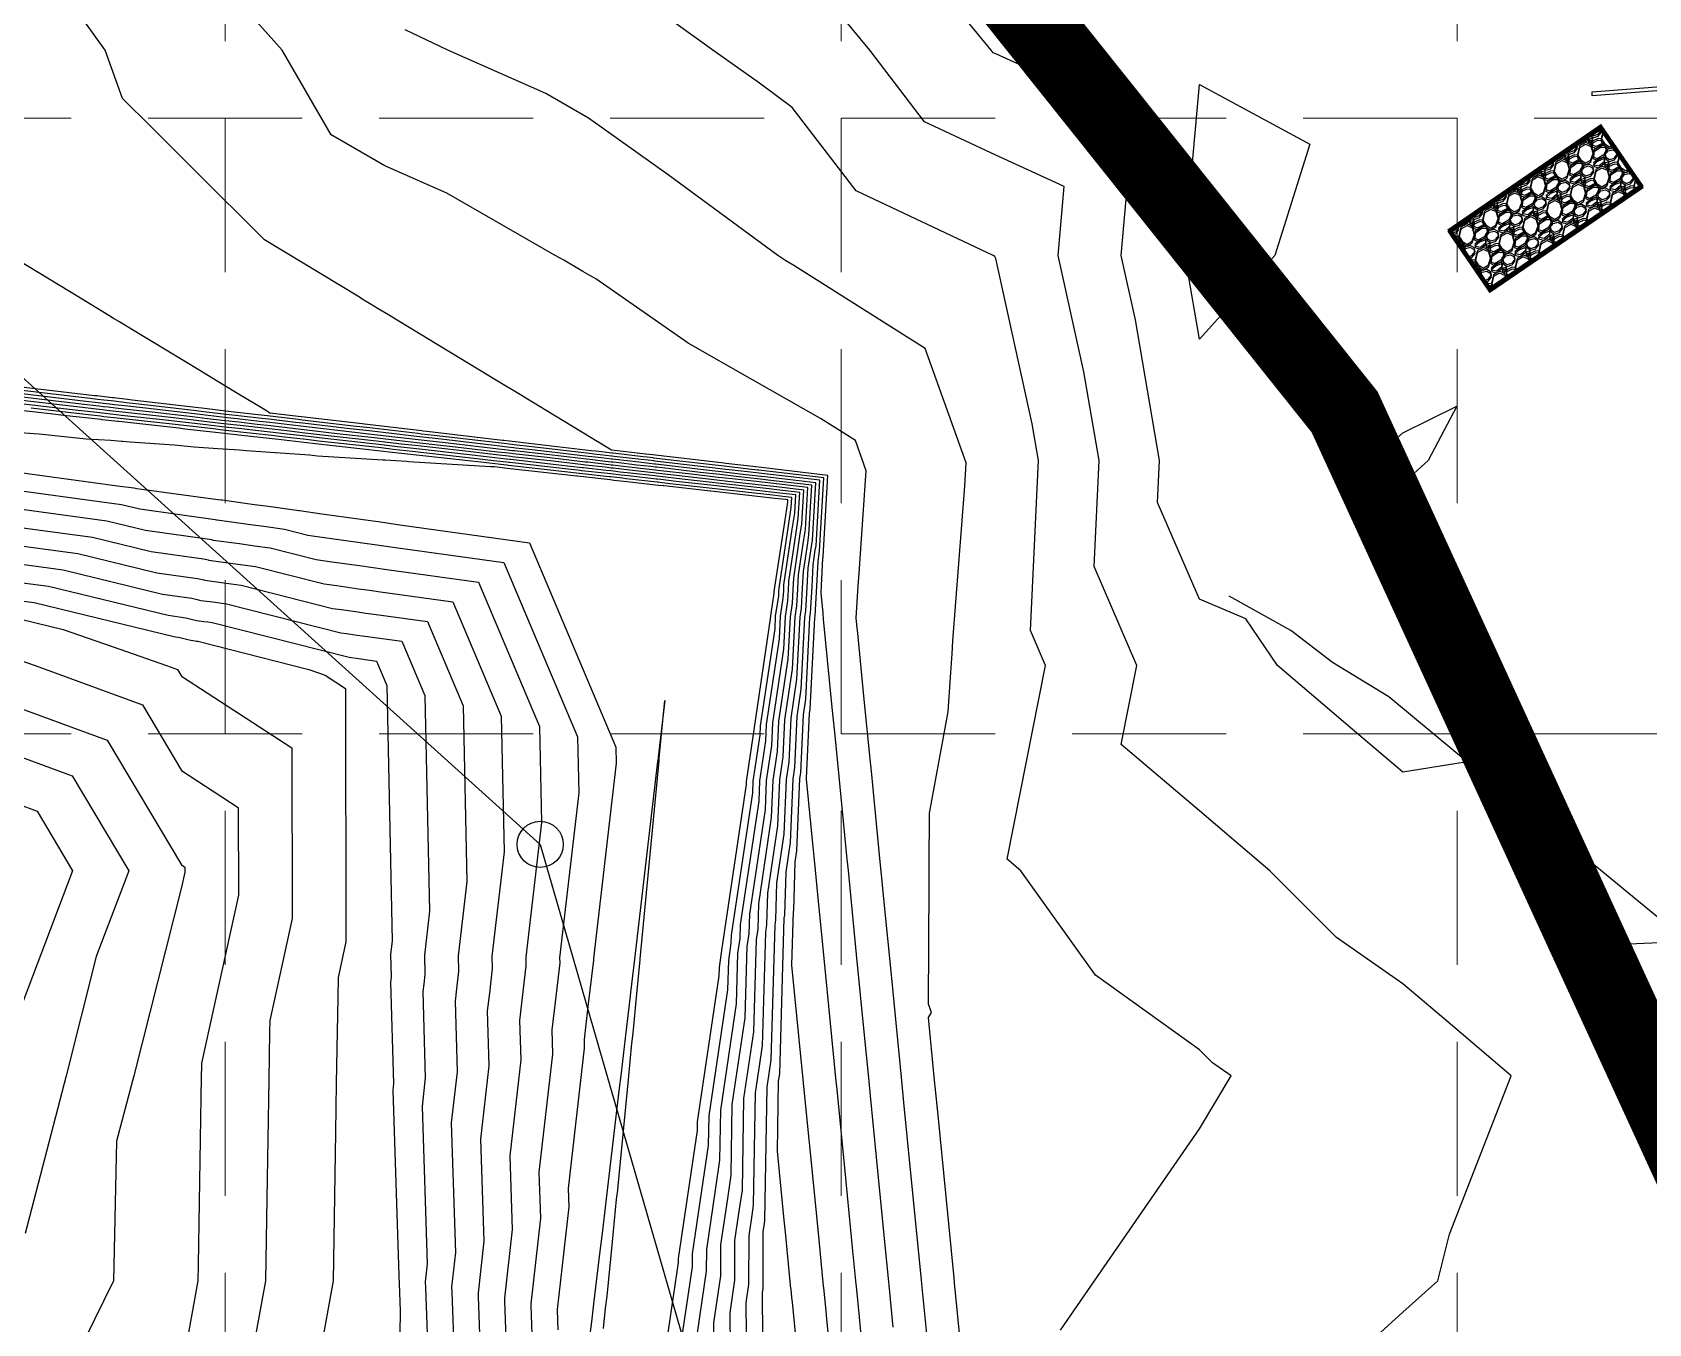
# Model space of a CAD drawing. Header units: feet. Extents: x 715 to 5843, y 11803 to 15011.
# Drawn here: x 2134.4 to 2344.3, y 13330.4 to 13498.2 of the extents above; entities that cross this region are included whole.
import ezdxf

# ---------------------------------------------------------------- set-up
doc = ezdxf.new("R2010")
doc.units = ezdxf.units.FT
doc.header["$LTSCALE"] = 20
doc.header["$MEASUREMENT"] = 0
for name, pattern in [('ACAD_ISO02W100', [15, 12, -3]), ('DASHED', [1.1, 0.85, -0.25]), ('HIDDEN', [0.375, 0.25, -0.125]), ('PHANTOM', [2.5, 1.25, -0.25, 0.25, -0.25, 0.25, -0.25])]:
    doc.linetypes.add(name, pattern=pattern)
for name, color, linetype in [('BOUNDARY', 6, 'PHANTOM'), ('CONTOURS', 1, 'CONTINUOUS'), ('CONTOURS-MIN', 1, 'CONTINUOUS'), ('GRID', 254, 'HIDDEN'), ('LEGEND', 7, 'CONTINUOUS'), ('LIMITS OF DISTURBANCE', 1, 'DASHED'), ('PC', 7, 'CONTINUOUS'), ('SCONTOUR', 3, 'CONTINUOUS'), ('SODDED LOT', 2, 'CONTINUOUS'), ('STORM', 5, 'CONTINUOUS')]:
    doc.layers.add(name, color=color, linetype=linetype)

msp = doc.modelspace()

# ---------------------------------------------------------------- hatches: boundary and pattern name
at = {"layer": 'LEGEND', "linetype": 'ACAD_ISO02W100'}
h = msp.add_hatch(dxfattribs=at)
h.set_pattern_fill('GRAVEL', color=240, scale=3.737175, angle=34.4255, style=0)
h.set_pattern_definition([(262.43825, (2211.09288, 13158.82515), (-5.64648226, -44.64589464), [0.502785, -49.775757]), (219.39515, (2211.02671, 13158.32674), (34.87913148, 28.4356295), [0.862794, -85.416582]), (166.93585, (2210.35996, 13157.77915), (54.06678871, -12.78175192), [0.608367, -60.228425]), (301.69915, (2209.6859, 13156.18452), (-39.1723564, 63.765842084), [0.785696, -77.7839]), (327.25915, (2210.09876, 13155.51603), (-40.76629696, 26.42807819), [0.770437, -76.27339]), (31.69915, (2210.7468, 13155.09935), (-63.765842084, -39.1723564), [0.785696, -77.7839]), (72.11965, (2211.41528, 13155.5122), (-18.947058455, -58.29228479), [1.039043, -102.865167]), (106.68075, (2211.7343, 13156.50105), (-24.90187231, 82.60767022), [0.980963, -97.11542]), (155.85505, (2211.45272, 13157.44074), (-52.12700378, 23.17248269), [0.788357, -78.047427]), (209.66185, (2210.73333, 13157.7632), (36.02193977, 20.15762228), [0.90003, -44.10151]), (256.822852, (2209.95124, 13157.31781), (-13.75165002, -59.26219503), [1.163936, -115.229706]), (173.23955, (2212.75886, 13158.2453), (-34.25508784, 3.70666592), [0.397265, -39.329442]), (205.89465, (2212.36436, 13158.29208), (44.300026055, 21.30041104), [0.755795, -74.823882]), (259.42545, (2211.6844, 13157.962), (2.11275, -3.082656), [0.528515, -4.756646]), (237.62405, (2211.21513, 13158.18403), (11.18777144, 16.7290631), [0.284616, -28.176858]), (326.22685, (2211.0627, 13157.94366), (-9.420905, 7.135216), [0.402505, -19.722797]), (65.38925, (2211.3973, 13157.7199), (5.0224538, 12.5035632), [0.65374, -21.137545]), (195.99055, (2211.6696, 13158.3143), (8.278058, 1.1428507), [0.47272, -11.345266]), (50.81495, (2209.27479, 13156.71827), (24.48832224, 30.37544636), [0.662227, -65.560675]), (104.77165, (2209.6932, 13157.23157), (10.9096484, -42.36020105), [0.555572, -55.001523]), (327.62405, (2211.247, 13158.9308), (-16.7290631, 11.18777144), [0.569228, -27.892246]), (18.03595, (2211.72775, 13158.62598), (-37.16479098, -11.87956141), [0.662227, -65.560675]), (13.86945, (2210.5847, 13154.807), (-19.638772, -4.3984559), [0.63861, -31.291826]), (329.20055, (2211.20468, 13154.9601), (-38.65350723, 23.34548224), [0.53508, -52.973116]), (101.22685, (2213.3906, 13155.86926), (-4.398435, 19.63877673), [0.569228, -27.892246]), (51.77945, (2213.27976, 13156.4276), (-31.62353292, -39.79635627), [0.626466, -62.019997]), (103.86945, (2211.8801, 13154.834), (4.3984559, -19.638772), [0.319304, -31.61113]), (135.73535, (2213.2056, 13155.7425), (-11.533649, 10.2178773), [0.19056, -18.865366]), (200.38925, (2213.0692, 13155.8755), (11.3607125, 3.255602), [0.770437, -14.638326]), (220.43445, (2212.347, 13155.60708), (28.71380058, 24.2101516), [0.713987, -70.684633]), (338.11555, (2211.5875, 13157.4425), (-7.308158, 4.052556), [0.538983, -12.93559]), (27.58265, (2212.0876, 13157.24157), (56.630649505, 29.75141275), [0.940998, -93.158655]), (95.37085, (2212.92164, 13157.67728), (2.45863027, -30.02958582), [0.384765, -38.091802]), (124.4255, (2212.8856, 13158.0604), (-5.195405, 0.969905), [0.22423, -3.512944]), (154.68185, (2212.22196, 13155.6573), (27.11985883, -13.12760356), [0.519183, -51.399306]), (82.43825, (2211.75264, 13155.87933), (5.64648226, 44.64589464), [1.00557, -49.272973]), (34.4255, (2211.885, 13156.876), (0.969905, 5.195405), [0.971665, -2.76551]), (359.73025, (2212.68646, 13157.42548), (-45.6157998, 0.45112431), [0.5909, -58.499018]), (288.48005, (2213.27735, 13157.4227), (5.3683453, -14.44337), [0.54414, -26.662902]), (242.07145, (2213.44983, 13156.90661), (-37.44291622, -70.96881331), [0.885953, -87.709522]), (209.85155, (2213.03488, 13156.12384), (-42.187255443, -24.38311124), [0.93728, -92.790585])])
h.paths.add_polyline_path([(2323.73, 13464.84), (2343.38, 13478.25), (2338.09, 13485.95), (2318.5, 13472.48)])
h = msp.add_hatch(dxfattribs=at)
h.set_pattern_fill('GRAVEL', color=240, scale=3.737175, angle=34.4255, style=0)
h.set_pattern_definition([(262.43825, (2211.09288, 13158.57515), (-5.64648226, -44.64589464), [0.502785, -49.775757]), (219.39515, (2211.02671, 13158.07674), (34.87913148, 28.4356295), [0.862794, -85.416582]), (166.93585, (2210.35996, 13157.52915), (54.06678871, -12.78175192), [0.608367, -60.228425]), (301.69915, (2209.6859, 13155.93452), (-39.1723564, 63.765842084), [0.785696, -77.7839]), (327.25915, (2210.09876, 13155.26603), (-40.76629696, 26.42807819), [0.770437, -76.27339]), (31.69915, (2210.7468, 13154.84935), (-63.765842084, -39.1723564), [0.785696, -77.7839]), (72.11965, (2211.41528, 13155.2622), (-18.947058455, -58.29228479), [1.039043, -102.865167]), (106.68075, (2211.7343, 13156.25105), (-24.90187231, 82.60767022), [0.980963, -97.11542]), (155.85505, (2211.45272, 13157.19074), (-52.12700378, 23.17248269), [0.788357, -78.047427]), (209.66185, (2210.73333, 13157.5132), (36.02193977, 20.15762228), [0.90003, -44.10151]), (256.822852, (2209.95124, 13157.06781), (-13.75165002, -59.26219503), [1.163936, -115.229706]), (173.23955, (2212.75886, 13157.9953), (-34.25508784, 3.70666592), [0.397265, -39.329442]), (205.89465, (2212.36436, 13158.04208), (44.300026055, 21.30041104), [0.755795, -74.823882]), (259.42545, (2211.6844, 13157.712), (2.11275, -3.082656), [0.528515, -4.756646]), (237.62405, (2211.21513, 13157.93403), (11.18777144, 16.7290631), [0.284616, -28.176858]), (326.22685, (2211.0627, 13157.69366), (-9.420905, 7.135216), [0.402505, -19.722797]), (65.38925, (2211.3973, 13157.4699), (5.0224538, 12.5035632), [0.65374, -21.137545]), (195.99055, (2211.6696, 13158.0643), (8.278058, 1.1428507), [0.47272, -11.345266]), (50.81495, (2209.27479, 13156.46827), (24.48832224, 30.37544636), [0.662227, -65.560675]), (104.77165, (2209.6932, 13156.98157), (10.9096484, -42.36020105), [0.555572, -55.001523]), (327.62405, (2211.247, 13158.6808), (-16.7290631, 11.18777144), [0.569228, -27.892246]), (18.03595, (2211.72775, 13158.37598), (-37.16479098, -11.87956141), [0.662227, -65.560675]), (13.86945, (2210.5847, 13154.557), (-19.638772, -4.3984559), [0.63861, -31.291826]), (329.20055, (2211.20468, 13154.7101), (-38.65350723, 23.34548224), [0.53508, -52.973116]), (101.22685, (2213.3906, 13155.61926), (-4.398435, 19.63877673), [0.569228, -27.892246]), (51.77945, (2213.27976, 13156.1776), (-31.62353292, -39.79635627), [0.626466, -62.019997]), (103.86945, (2211.8801, 13154.584), (4.3984559, -19.638772), [0.319304, -31.61113]), (135.73535, (2213.2056, 13155.4925), (-11.533649, 10.2178773), [0.19056, -18.865366]), (200.38925, (2213.0692, 13155.6255), (11.3607125, 3.255602), [0.770437, -14.638326]), (220.43445, (2212.347, 13155.35708), (28.71380058, 24.2101516), [0.713987, -70.684633]), (338.11555, (2211.5875, 13157.1925), (-7.308158, 4.052556), [0.538983, -12.93559]), (27.58265, (2212.0876, 13156.99157), (56.630649505, 29.75141275), [0.940998, -93.158655]), (95.37085, (2212.92164, 13157.42728), (2.45863027, -30.02958582), [0.384765, -38.091802]), (124.4255, (2212.8856, 13157.8104), (-5.195405, 0.969905), [0.22423, -3.512944]), (154.68185, (2212.22196, 13155.4073), (27.11985883, -13.12760356), [0.519183, -51.399306]), (82.43825, (2211.75264, 13155.62933), (5.64648226, 44.64589464), [1.00557, -49.272973]), (34.4255, (2211.885, 13156.626), (0.969905, 5.195405), [0.971665, -2.76551]), (359.73025, (2212.68646, 13157.17548), (-45.6157998, 0.45112431), [0.5909, -58.499018]), (288.48005, (2213.27735, 13157.1727), (5.3683453, -14.44337), [0.54414, -26.662902]), (242.07145, (2213.44983, 13156.65661), (-37.44291622, -70.96881331), [0.885953, -87.709522]), (209.85155, (2213.03488, 13155.87384), (-42.187255443, -24.38311124), [0.93728, -92.790585])])
h.paths.add_polyline_path([(2323.73, 13464.59), (2343.38, 13478), (2338.09, 13485.7), (2318.5, 13472.23)])
at = {"layer": 'SODDED LOT'}
h = msp.add_hatch(dxfattribs=at)
h.set_pattern_fill('ANSI31', color=256, scale=60, style=0)
edge = h.paths.add_edge_path()
edge.add_line((2511.36, 13587.57), (2684.43, 13684.87))
edge.add_arc((2655.13, 13737), 59.81, 299.3447, 450.081)
edge.add_line((2655.04, 13796.8), (2349.68, 13798.82))
edge.add_arc((2349.58, 13783.64), 15.18, 89.6217, 185.1987)
edge.add_line((2334.46, 13782.26), (2334.46, 13661.42))
edge.add_arc((2513.93, 13661.42), 179.47, 180, 203.048)
edge.add_line((2348.78, 13591.16), (2521.01, 13281.65))
edge.add_arc((2537.04, 13290.57), 18.35, 209.0934, 305.663)
edge.add_line((2547.74, 13275.66), (2813.53, 13424.83))
edge.add_line((2813.53, 13424.83), (2877.3, 13457.1))
edge.add_line((2877.3, 13457.1), (2824.38, 13576.77))
edge.add_line((2824.38, 13576.77), (2884.08, 13601.45))
edge.add_line((2884.08, 13601.45), (2924.34, 13615.07))
edge.add_line((2924.34, 13615.07), (2969.38, 13628.36))
edge.add_line((2969.38, 13628.36), (3027.45, 13641.65))
edge.add_line((3027.45, 13641.65), (3052.14, 13512.8))
edge.add_line((3052.14, 13512.8), (3101.25, 13521.48))
edge.add_line((3101.25, 13521.48), (3143.37, 13525.81))
edge.add_line((3143.37, 13525.81), (3131.97, 13656.82))
edge.add_line((3131.97, 13656.82), (3184.34, 13660.35))
edge.add_line((3184.34, 13660.35), (3235.99, 13660.35))
edge.add_line((3235.99, 13660.35), (3235.71, 13528.79))
edge.add_line((3235.71, 13528.79), (3326.37, 13527.97))
edge.add_arc((3326.55, 13547.12), 19.15, 269.4836, 355.4456)
edge.add_line((3345.64, 13545.6), (3344.96, 13773.27))
edge.add_arc((3327.86, 13773.22), 17.1, 0.1721, 91.4604)
edge.add_line((3327.42, 13790.31), (3190.08, 13790.8))
edge.add_arc((3186.89, 12892.62), 898.19, 89.79689, 107.05016)
edge.add_arc((3371.12, 12291.92), 1526.5, 107.05016, 116.10969)
edge.add_line((2699.32, 13662.64), (2470.41, 13534.11))
edge.add_arc((2458.14, 13570.57), 38.47, 34.7132, 288.6025, ccw=False)
edge.add_arc((2504.33, 13606.47), 20.19, 223.8435, 281.6312)
edge.add_line((2508.4, 13586.69), (2510.38, 13587.3))
edge.add_line((2510.38, 13587.3), (2511.36, 13587.57))

# ---------------------------------------------------------------- linework, layer by layer
at = {"layer": 'BOUNDARY', "color": 7, "linetype": 'Continuous'}
for p, q in [((1946.07, 13621.97), (2200.37, 13392.67)), ((2200.37, 13392.67), (2295.35, 13064.28))]:
    msp.add_line(p, q, dxfattribs=at)
at = {"layer": 'CONTOURS', "color": 5, "elevation": 571}
msp.add_lwpolyline([(2396.28, 13344.06), (2393.89, 13345.24), (2380, 13355.07), (2379.3, 13355.62), (2378.73, 13356.08), (2365.54, 13366.85), (2353.57, 13376.6), (2351.78, 13378.07), (2349.61, 13379.83), (2338.06, 13389.33), (2328.41, 13397.18), (2324.29, 13400.55), (2319.31, 13404.6), (2310.59, 13411.82), (2303.26, 13416.3), (2297.86, 13420.46), (2289.86, 13424.9)], dxfattribs=at)
at = {"layer": 'CONTOURS-MIN', "color": 5}
for points, elevation in [([(2356.49, 13380.37), (2338.86, 13379.58), (2333.66, 13384), (2327.49, 13389.24), (2327.53, 13404.48), (2312.42, 13402.05), (2304.97, 13408.38), (2296.13, 13415.89), (2292, 13421.97), (2285.98, 13424.52), (2280.56, 13437.09), (2280.82, 13442.54), (2277.67, 13460.82), (2275.83, 13469.19), (2277.41, 13487.21), (2259.53, 13495.35), (2259.2, 13495.51), (2258.95, 13495.84), (2247.23, 13510.08)], 571), ([(2246.22, 13329.95), (2245.69, 13335.4), (2245.65, 13335.82), (2245.31, 13339.26), (2244.05, 13352.04), (2243.27, 13359.99), (2243.04, 13362.35), (2242.53, 13367.46), (2241.46, 13378.35), (2240.75, 13385.63), (2240.39, 13389.28), (2240.24, 13390.74), (2239.67, 13396.55), (2239.18, 13401.49), (2238.62, 13407.24), (2238.3, 13410.44), (2237.96, 13413.98), (2237.17, 13421.92), (2237.1, 13422.7), (2236.84, 13425.34), (2236.89, 13426.32), (2237.08, 13429.83), (2237.1, 13430), (2237.11, 13430.05), (2237.71, 13440.61), (2228.37, 13441.7), (2228.32, 13441.71), (2227.98, 13441.74), (2224.47, 13442.15), (2224.28, 13442.18), (2214.97, 13443.27), (2214.96, 13443.27), (2214.07, 13443.37), (2214.03, 13443.38), (2209.68, 13443.88), (2209.68, 13443.88), (2209.68, 13443.88), (2209.64, 13443.89), (2208.08, 13444.84), (2207.57, 13445.14), (2207, 13445.49), (2201.14, 13449.04), (2199.58, 13449.99), (2198.92, 13450.38), (2198.73, 13450.5), (2198.03, 13450.92), (2194.93, 13452.8), (2182.12, 13460.56), (2180.66, 13461.45), (2179.34, 13462.25), (2178.19, 13462.95), (2177.26, 13463.51), (2176.88, 13463.74), (2164.57, 13471.2), (2164.57, 13471.2), (2164.57, 13471.2), (2164.55, 13471.21), (2155.45, 13480.27), (2149.87, 13485.83), (2146.12, 13489.56), (2143.86, 13495.84), (2136.95, 13505.54)], 566), ([(2250.61, 13328.66), (2249.93, 13335.57), (2249.88, 13336.11), (2249.67, 13338.24), (2248.04, 13354.76), (2247.61, 13359.15), (2247.29, 13362.41), (2246.6, 13369.49), (2246.07, 13374.86), (2244.93, 13386.44), (2244.78, 13387.91), (2244.54, 13390.41), (2243.56, 13400.34), (2243.42, 13401.73), (2243.26, 13403.35), (2242.46, 13411.51), (2241.57, 13420.53), (2241.55, 13420.74), (2241.42, 13422.12), (2241.68, 13426.21), (2241.81, 13427.89), (2242.72, 13441.19), (2241.31, 13445.12), (2236.79, 13447.98), (2227.95, 13453.01), (2219.6, 13457.77), (2207.61, 13466.12), (2207.29, 13466.31), (2206.52, 13466.76), (2205.92, 13467.11), (2205.71, 13467.24), (2203.46, 13468.57), (2202.3, 13469.19), (2188.23, 13477.28), (2180.21, 13480.82), (2173.22, 13484.84), (2166.87, 13495.84), (2160.68, 13502.81)], 567), ([(2267.94, 13329.56), (2272.35, 13335.95), (2285.98, 13355.71), (2290.12, 13362.59), (2287.67, 13364.3), (2285.98, 13366), (2272.51, 13375.67), (2262.78, 13389.24), (2261.02, 13390.74), (2266.01, 13415.89), (2264.05, 13420.44), (2265.08, 13442.54), (2264.26, 13447.3), (2259.53, 13468.77), (2259.43, 13469.05), (2259.22, 13469.19), (2241.41, 13477.57), (2233.09, 13488.41), (2228.83, 13491.54), (2222.81, 13495.84), (2213.4, 13502.64)], 569), ([(2255, 13327.38), (2254.18, 13335.73), (2254.12, 13336.39), (2254.03, 13337.23), (2252.04, 13357.49), (2251.96, 13358.31), (2251.55, 13362.47), (2250.79, 13370.2), (2251.21, 13370.82), (2250.8, 13371.93), (2250.87, 13387.58), (2250.88, 13389.91), (2250.92, 13396.74), (2253.37, 13409.89), (2253.66, 13414.38), (2253.86, 13417.42), (2253.97, 13419.11), (2255.5, 13439.2), (2255.7, 13442.23), (2250.37, 13457.09), (2233.32, 13467.88), (2232.77, 13468.19), (2232.26, 13468.48), (2231.25, 13469.19), (2217.01, 13479.63), (2206.65, 13487.03), (2201.09, 13490.23), (2188.38, 13495.84), (2182.82, 13498.47)], 568), ([(2284.38, 13467.58), (2284.02, 13469.19), (2285.98, 13491.4), (2300.31, 13483.64), (2295.78, 13469.19), (2285.98, 13458.3), (2284.38, 13467.58)], 572), ([(2239.86, 13308.03), (2237.59, 13331.04), (2237.45, 13332.52), (2237.2, 13335.06), (2237.18, 13335.26), (2236.58, 13341.3), (2236.06, 13346.59), (2234.58, 13361.67), (2234.52, 13362.22), (2234.41, 13363.42), (2233.07, 13376.98), (2233.28, 13383.99), (2233.29, 13384.08), (2233.48, 13390.41), (2233.7, 13391.84), (2234.09, 13401.21), (2234.21, 13401.96), (2234.55, 13409.48), (2234.85, 13411.52), (2235.4, 13422.13), (2235.48, 13422.69), (2235.67, 13426.14), (2235.81, 13428.97), (2236.1, 13430.9), (2236.19, 13431.46), (2236.67, 13439.97), (2229.15, 13440.85), (2228.82, 13440.89), (2226.9, 13441.1), (2224.08, 13441.43), (2222.72, 13441.59), (2215.24, 13442.46), (2215.12, 13442.48), (2214.41, 13442.56), (2213.48, 13442.66), (2209.98, 13443.07), (2209.73, 13443.1), (2209.64, 13443.11), (2208.16, 13443.28), (2207.33, 13443.38), (2206.79, 13443.44), (2198.94, 13444.36), (2197.34, 13444.54), (2196.99, 13444.58), (2195.68, 13444.73), (2195.31, 13444.78), (2186.58, 13445.8), (2184.95, 13445.98), (2184.47, 13446.04), (2177.87, 13446.81), (2176.45, 13446.97), (2169.45, 13447.79), (2168.95, 13447.85), (2164.96, 13448.32), (2164.52, 13448.37), (2160.61, 13448.83), (2160.22, 13448.87), (2156.41, 13449.32), (2156, 13449.37), (2147.36, 13450.39), (2146.76, 13450.45), (2144.98, 13450.66), (2144.83, 13450.68), (2143.76, 13450.8), (2142.82, 13450.92), (2142.49, 13450.95), (2120.89, 13453.5)], 564), ([(2235.84, 13305.52), (2233.12, 13333.18), (2233.06, 13333.81), (2232.95, 13334.89), (2232.94, 13334.98), (2232.22, 13342.31), (2232.07, 13343.87), (2231.19, 13352.8), (2231.33, 13361.89), (2231.48, 13362.88), (2232.07, 13383.07), (2232.13, 13383.48), (2232.3, 13389.05), (2232.88, 13392.91), (2233.23, 13401.16), (2233.45, 13402.65), (2233.75, 13409.27), (2234.28, 13412.83), (2234.76, 13422.16), (2234.89, 13423.02), (2235.05, 13426.05), (2235.18, 13428.54), (2235.61, 13431.36), (2235.73, 13432.17), (2236.16, 13439.65), (2229.54, 13440.43), (2229.08, 13440.48), (2226.36, 13440.78), (2223.88, 13441.07), (2221.94, 13441.29), (2215.38, 13442.06), (2215.2, 13442.08), (2214.58, 13442.15), (2213.2, 13442.31), (2210.14, 13442.67), (2209.76, 13442.71), (2209.62, 13442.72), (2208.32, 13442.88), (2207.06, 13443.02), (2206.6, 13443.07), (2199.72, 13443.88), (2197.18, 13444.16), (2196.88, 13444.2), (2195.73, 13444.33), (2195.14, 13444.4), (2187.5, 13445.29), (2184.74, 13445.6), (2183.94, 13445.69), (2178.17, 13446.37), (2175.64, 13446.65), (2169.54, 13447.37), (2168.59, 13447.48), (2165.11, 13447.89), (2164.22, 13447.99), (2160.81, 13448.39), (2159.98, 13448.48), (2156.66, 13448.87), (2155.74, 13448.98), (2148.22, 13449.86), (2146.6, 13450.04), (2145.05, 13450.23), (2144.64, 13450.27), (2143.71, 13450.38), (2142.89, 13450.48), (2141.91, 13450.59), (2121.96, 13452.94)], 563), ([(2229.3, 13328.62), (2229.25, 13334.44), (2229.32, 13334.91), (2229.33, 13342.39), (2229.48, 13343.38), (2229.55, 13343.87), (2229.83, 13361.14), (2230.36, 13364.7), (2230.87, 13382.16), (2230.97, 13382.87), (2231.12, 13387.68), (2232.06, 13393.99), (2232.36, 13401.11), (2232.7, 13403.35), (2232.96, 13409.07), (2233.71, 13414.13), (2234.13, 13422.19), (2234.3, 13423.34), (2234.44, 13425.96), (2234.55, 13428.11), (2235.11, 13431.81), (2235.27, 13432.88), (2235.64, 13439.34), (2229.93, 13440), (2229.33, 13440.07), (2225.82, 13440.46), (2223.68, 13440.71), (2221.16, 13441), (2215.51, 13441.66), (2215.28, 13441.68), (2214.74, 13441.75), (2212.92, 13441.95), (2210.29, 13442.26), (2209.79, 13442.32), (2209.6, 13442.34), (2208.49, 13442.47), (2206.8, 13442.66), (2206.4, 13442.7), (2200.49, 13443.4), (2197.03, 13443.78), (2196.77, 13443.81), (2195.78, 13443.93), (2194.97, 13444.02), (2188.43, 13444.79), (2184.54, 13445.22), (2183.41, 13445.35), (2178.48, 13445.93), (2174.83, 13446.34), (2169.62, 13446.95), (2168.22, 13447.11), (2165.26, 13447.46), (2163.92, 13447.61), (2161.01, 13447.95), (2159.75, 13448.09), (2156.92, 13448.42), (2155.49, 13448.58), (2149.09, 13449.34), (2146.44, 13449.63), (2145.13, 13449.79), (2144.45, 13449.86), (2143.66, 13449.96), (2142.97, 13450.04), (2141.34, 13450.22), (2124.42, 13452.22)], 562), ([(2218.69, 13327.9), (2220.15, 13337.78), (2220.15, 13339.46), (2221.54, 13348.87), (2222.24, 13353.57), (2222.3, 13357.39), (2224.74, 13373.78), (2224.85, 13377.57), (2225.18, 13379.83), (2225.21, 13380.87), (2227.97, 13399.36), (2228.04, 13400.87), (2228.93, 13406.84), (2228.98, 13408.05), (2230.87, 13420.65), (2230.95, 13422.33), (2231.35, 13424.97), (2231.38, 13425.51), (2231.4, 13425.96), (2232.62, 13434.07), (2232.97, 13436.42), (2233.04, 13437.75), (2231.87, 13437.88), (2230.6, 13438.02), (2223.11, 13438.87), (2222.69, 13438.91), (2217.26, 13439.52), (2216.19, 13439.65), (2215.68, 13439.71), (2215.58, 13439.72), (2211.54, 13440.17), (2211.05, 13440.23), (2209.92, 13440.36), (2209.51, 13440.4), (2209.31, 13440.42), (2205.49, 13440.85), (2205.41, 13440.86), (2204.36, 13440.98), (2196.25, 13441.89), (2196.21, 13441.9), (2196.04, 13441.92), (2194.14, 13442.13), (2193.05, 13442.26), (2183.52, 13443.33), (2180.76, 13443.64), (2180.02, 13443.72), (2170.79, 13444.76), (2170.06, 13444.84), (2166.38, 13445.25), (2165.98, 13445.3), (2162.4, 13445.7), (2162.02, 13445.75), (2158.57, 13446.13), (2158.21, 13446.18), (2154.21, 13446.62), (2153.43, 13446.72), (2145.66, 13447.59), (2145.51, 13447.6), (2143.5, 13447.83), (2143.42, 13447.84), (2143.34, 13447.85), (2138.44, 13448.39), (2136.71, 13448.6), (2122.84, 13450.15)], 557), ([(2227.42, 13304.44), (2227.14, 13333.13), (2227.48, 13335.49), (2227.5, 13341.81), (2227.89, 13344.48), (2228.09, 13345.81), (2228.32, 13360.39), (2229.23, 13366.52), (2229.66, 13381.24), (2229.82, 13382.26), (2229.94, 13386.32), (2231.24, 13395.06), (2231.5, 13401.06), (2231.94, 13404.05), (2232.16, 13408.87), (2233.14, 13415.43), (2233.49, 13422.22), (2233.71, 13423.67), (2233.83, 13425.87), (2233.92, 13427.68), (2234.61, 13432.26), (2234.81, 13433.59), (2235.12, 13439.02), (2230.32, 13439.58), (2229.59, 13439.66), (2225.28, 13440.14), (2223.48, 13440.35), (2220.38, 13440.7), (2215.65, 13441.26), (2215.36, 13441.29), (2214.91, 13441.34), (2212.65, 13441.6), (2210.44, 13441.85), (2209.81, 13441.92), (2209.58, 13441.95), (2208.65, 13442.06), (2206.54, 13442.3), (2206.2, 13442.33), (2201.27, 13442.91), (2196.87, 13443.41), (2196.65, 13443.43), (2195.83, 13443.53), (2194.81, 13443.64), (2189.35, 13444.28), (2184.34, 13444.84), (2182.88, 13445.01), (2178.79, 13445.49), (2174.02, 13446.02), (2169.71, 13446.53), (2167.85, 13446.74), (2165.4, 13447.03), (2163.61, 13447.23), (2161.21, 13447.51), (2159.51, 13447.7), (2157.18, 13447.97), (2155.23, 13448.19), (2149.96, 13448.81), (2146.29, 13449.22), (2145.21, 13449.35), (2144.26, 13449.46), (2143.61, 13449.53), (2143.04, 13449.6), (2140.76, 13449.86), (2126.88, 13451.5)], 561), ([(2223.13, 13308.98), (2222.91, 13330.52), (2223.82, 13336.63), (2223.82, 13340.63), (2224.72, 13346.68), (2225.16, 13349.69), (2225.31, 13358.89), (2226.98, 13370.15), (2227.25, 13379.41), (2227.5, 13381.05), (2227.58, 13383.6), (2229.61, 13397.21), (2229.77, 13400.96), (2230.44, 13405.45), (2230.57, 13408.46), (2232.01, 13418.04), (2232.22, 13422.27), (2232.53, 13424.32), (2232.6, 13425.69), (2232.66, 13426.82), (2233.61, 13433.17), (2233.89, 13435.01), (2234.08, 13438.38), (2231.09, 13438.73), (2230.09, 13438.84), (2224.19, 13439.5), (2223.09, 13439.63), (2218.82, 13440.11), (2215.92, 13440.45), (2215.52, 13440.5), (2215.25, 13440.53), (2212.09, 13440.88), (2210.75, 13441.04), (2209.87, 13441.14), (2209.55, 13441.18), (2208.98, 13441.24), (2206.01, 13441.57), (2205.81, 13441.6), (2202.81, 13441.95), (2196.56, 13442.65), (2196.43, 13442.67), (2195.94, 13442.72), (2194.47, 13442.89), (2191.2, 13443.27), (2183.93, 13444.09), (2181.82, 13444.32), (2179.4, 13444.61), (2172.41, 13445.39), (2169.89, 13445.69), (2167.12, 13446), (2165.69, 13446.16), (2163.01, 13446.46), (2161.62, 13446.63), (2159.04, 13446.92), (2157.69, 13447.08), (2154.72, 13447.41), (2151.7, 13447.76), (2145.97, 13448.4), (2145.36, 13448.48), (2143.88, 13448.64), (2143.51, 13448.69), (2143.19, 13448.72), (2139.6, 13449.13), (2131.79, 13450.05)], 559), ([(2220.8, 13329.21), (2221.98, 13337.21), (2221.99, 13340.04), (2223.13, 13347.77), (2223.7, 13351.63), (2223.81, 13358.14), (2225.86, 13371.97), (2226.05, 13378.49), (2226.34, 13380.44), (2226.4, 13382.24), (2228.79, 13398.28), (2228.9, 13400.92), (2229.68, 13406.14), (2229.78, 13408.25), (2231.44, 13419.35), (2231.59, 13422.3), (2231.94, 13424.64), (2231.99, 13425.6), (2232.03, 13426.39), (2233.11, 13433.62), (2233.43, 13435.71), (2233.56, 13438.06), (2231.48, 13438.31), (2230.35, 13438.43), (2223.65, 13439.19), (2222.89, 13439.27), (2218.04, 13439.82), (2216.05, 13440.05), (2215.6, 13440.1), (2215.41, 13440.12), (2211.82, 13440.53), (2210.9, 13440.63), (2209.89, 13440.75), (2209.53, 13440.79), (2209.14, 13440.83), (2205.75, 13441.21), (2205.61, 13441.23), (2203.59, 13441.47), (2196.41, 13442.27), (2196.32, 13442.28), (2195.99, 13442.32), (2194.3, 13442.51), (2192.13, 13442.77), (2183.72, 13443.71), (2181.29, 13443.98), (2179.71, 13444.17), (2171.6, 13445.07), (2169.98, 13445.26), (2166.75, 13445.63), (2165.84, 13445.73), (2162.71, 13446.08), (2161.82, 13446.19), (2158.8, 13446.53), (2157.95, 13446.63), (2154.47, 13447.02), (2152.57, 13447.24), (2145.81, 13448), (2145.44, 13448.04), (2143.69, 13448.23), (2143.46, 13448.26), (2143.26, 13448.29), (2139.02, 13448.76), (2134.25, 13449.32)], 558), ([(2311.21, 13441.33), (2308.35, 13442.54), (2312.42, 13446.12), (2319.4, 13449.58), (2315.71, 13442.54), (2312.42, 13439.56), (2311.21, 13441.33)], 572), ([(2216.58, 13326.59), (2218.31, 13338.35), (2218.32, 13338.87), (2219.96, 13349.97), (2220.78, 13355.52), (2220.8, 13356.64), (2223.61, 13375.6), (2223.64, 13376.66), (2224.02, 13379.22), (2224.03, 13379.51), (2227.15, 13400.43), (2227.17, 13400.82), (2228.17, 13407.54), (2228.19, 13407.84), (2230.3, 13421.95), (2230.32, 13422.35), (2230.76, 13425.29), (2230.76, 13425.42), (2230.77, 13425.53), (2232.12, 13434.52), (2232.51, 13437.13), (2232.53, 13437.43), (2232.26, 13437.46), (2230.86, 13437.62), (2222.57, 13438.55), (2222.49, 13438.55), (2216.48, 13439.23), (2216.33, 13439.25), (2215.76, 13439.31), (2215.75, 13439.31), (2211.26, 13439.82), (2211.21, 13439.82), (2209.95, 13439.96), (2209.49, 13440.01), (2209.47, 13440.02), (2205.22, 13440.49), (2205.22, 13440.49), (2205.14, 13440.5), (2196.09, 13441.52), (2196.09, 13441.52), (2196.09, 13441.52), (2194.42, 13441.7), (2193.99, 13441.73), (2193.92, 13441.73), (2183.28, 13442.37), (2183.02, 13442.39), (2180.25, 13442.56), (2179.92, 13442.59), (2171.44, 13443.11), (2170.41, 13443.21), (2169.81, 13443.26), (2166.6, 13443.47), (2165.94, 13443.53), (2165.28, 13443.59), (2162.24, 13443.79), (2161.33, 13443.88), (2158.5, 13444.06), (2155.44, 13444.27), (2152.84, 13444.52), (2147.13, 13444.91), (2146.14, 13445.01), (2145.97, 13445.02), (2144.59, 13445.12), (2141.41, 13445.33), (2135.31, 13445.94), (2134.66, 13446.01), (2126.12, 13446.62)], 556), ([(2129.63, 13441.41), (2145.47, 13439.26), (2147.58, 13438.98), (2147.64, 13438.97), (2148, 13438.92), (2158.51, 13437.49), (2158.91, 13437.43), (2159.07, 13437.41), (2163.58, 13436.8), (2163.61, 13436.79), (2164.74, 13436.64), (2166.28, 13436.43), (2169.04, 13436.04), (2169.11, 13436.03), (2171.99, 13435.62), (2177.09, 13434.91), (2179.61, 13434.56), (2182.12, 13434.2), (2198.97, 13431.85), (2210.19, 13405.3), (2210.23, 13403.22), (2207.27, 13377.85), (2207.27, 13377.62), (2206.57, 13371.6), (2206.07, 13367.32), (2206.1, 13366.19), (2204, 13347.95), (2204.08, 13345.6), (2202.57, 13332.26), (2202.58, 13332.16), (2202.67, 13329.62)], 556), ([(2129.45, 13439.07), (2146, 13436.81), (2148.37, 13436.24), (2158.17, 13434.88), (2158.31, 13434.85), (2158.37, 13434.83), (2158.4, 13434.83), (2162.45, 13434.27), (2164.77, 13433.95), (2167.16, 13433.62), (2170.19, 13432.85), (2172.64, 13432.51), (2176.99, 13431.9), (2179.14, 13431.6), (2181.29, 13431.3), (2195.66, 13429.29), (2205.23, 13406.64), (2205.39, 13399.38), (2202.88, 13377.93), (2202.9, 13377.26), (2202.3, 13372.18), (2201.88, 13368.57), (2201.97, 13365.42), (2200.2, 13350.09), (2200.41, 13344.11), (2199.15, 13332.98), (2199.16, 13332.74), (2199.38, 13326.64)], 557), ([(2129.85, 13436.63), (2144.1, 13434.69), (2149.1, 13433.47), (2157.41, 13432.33), (2157.69, 13432.26), (2157.81, 13432.23), (2157.88, 13432.21), (2161.3, 13431.74), (2163.26, 13431.47), (2165.28, 13431.19), (2171.26, 13429.68), (2173.29, 13429.39), (2176.89, 13428.89), (2178.67, 13428.64), (2180.45, 13428.39), (2192.35, 13426.73), (2200.27, 13407.98), (2200.54, 13395.53), (2198.49, 13378.01), (2198.52, 13376.9), (2198.04, 13372.76), (2197.69, 13369.81), (2197.84, 13364.66), (2196.41, 13352.22), (2196.73, 13342.63), (2195.72, 13333.7), (2195.74, 13333.32), (2196.09, 13323.67)], 558), ([(2130.26, 13434.19), (2142.21, 13432.57), (2149.83, 13430.71), (2156.64, 13429.77), (2157.07, 13429.67), (2157.25, 13429.62), (2157.35, 13429.6), (2160.15, 13429.21), (2161.75, 13428.99), (2163.4, 13428.76), (2172.33, 13426.5), (2173.94, 13426.28), (2176.79, 13425.88), (2178.2, 13425.68), (2179.61, 13425.49), (2189.03, 13424.17), (2195.31, 13409.31), (2195.69, 13391.68), (2194.1, 13378.1), (2194.14, 13376.54), (2193.77, 13373.33), (2193.5, 13371.05), (2193.71, 13363.89), (2192.61, 13354.36), (2193.06, 13341.14), (2192.3, 13334.42), (2192.32, 13333.9), (2192.8, 13320.69)], 559), ([(2131.08, 13429.32), (2138.42, 13428.32), (2151.3, 13425.19), (2155.11, 13424.67), (2155.83, 13424.49), (2156.12, 13424.41), (2156.29, 13424.37), (2157.84, 13424.16), (2158.73, 13424.03), (2159.64, 13423.91), (2174.47, 13420.16), (2175.23, 13420.05), (2176.59, 13419.86), (2177.26, 13419.77), (2177.93, 13419.67), (2182.41, 13419.05), (2185.39, 13411.99), (2185.99, 13383.99), (2185.33, 13378.26), (2185.39, 13375.82), (2185.24, 13374.49), (2185.12, 13373.54), (2185.45, 13362.36), (2185.02, 13358.62), (2185.71, 13338.17), (2185.45, 13335.86), (2185.48, 13335.05), (2186.22, 13314.74)], 561), ([(2131.49, 13426.88), (2136.52, 13426.2), (2152.03, 13422.43), (2154.34, 13422.11), (2155.21, 13421.9), (2155.56, 13421.81), (2155.76, 13421.76), (2156.69, 13421.63), (2157.22, 13421.56), (2157.77, 13421.48), (2175.54, 13416.98), (2175.88, 13416.93), (2176.49, 13416.85), (2176.79, 13416.81), (2177.09, 13416.77), (2179.09, 13416.49), (2180.43, 13413.33), (2181.15, 13380.14), (2180.94, 13378.35), (2181.01, 13375.46), (2180.97, 13375.07), (2180.94, 13374.78), (2181.32, 13361.59), (2181.23, 13360.76), (2182.03, 13336.68), (2182.02, 13336.58), (2182.06, 13335.63), (2182.19, 13332.07), (2182.04, 13323.08)], 562), ([(2131.89, 13424.45), (2134.63, 13424.07), (2152.77, 13419.67), (2153.57, 13419.56), (2154.59, 13419.3), (2155, 13419.2), (2155.24, 13419.14), (2155.54, 13419.1), (2155.71, 13419.08), (2155.89, 13419.05), (2170.34, 13415.4), (2172.42, 13414.67), (2175.09, 13412.94), (2175.14, 13380.03), (2174.11, 13375.36), (2174.07, 13372.76), (2173.89, 13361.66), (2173.78, 13355.25), (2173.47, 13335.95), (2171.95, 13327.62)], 563), ([(2132.74, 13421.95), (2138.4, 13420.57), (2145.77, 13418.01), (2151.84, 13415.89), (2153.25, 13415.37), (2153.77, 13414.51), (2168.12, 13405.2), (2168.16, 13383.04), (2165.24, 13369.79), (2165.22, 13368.33), (2165.12, 13362.07), (2164.87, 13346.65), (2164.69, 13335.95), (2161.19, 13316.78)], 564), ([(2127.33, 13412.36), (2144.14, 13406.19), (2153.77, 13390), (2154.2, 13389.72), (2154.2, 13389.06), (2153.77, 13387.1), (2147.57, 13362.59), (2145.36, 13354.13), (2144.97, 13335.95), (2136.23, 13318.27)], 566), ([(2127.33, 13406.09), (2139.58, 13401.59), (2146.93, 13389.24), (2142.71, 13378.1), (2138.79, 13362.59), (2133.47, 13342.14)], 567), ([(2127.33, 13399.82), (2135.02, 13397), (2139.63, 13389.24), (2130.93, 13366.22)], 568)]:
    msp.add_lwpolyline(points, dxfattribs=dict(at, elevation=elevation))
at = {"layer": 'GRID', "color": 252, "linetype": 'HIDDEN', "lineweight": 0, "ltscale": 4}
for p, q in [((2159.45, 14927.01), (2159.45, 12126.65)), ((2239.45, 14927.01), (2239.45, 12126.65)), ((2319.45, 14927.01), (2319.45, 12126.65)), ((799.45, 13487.01), (5759.45, 13487.01)), ((799.45, 13407.01), (5759.45, 13407.01))]:
    msp.add_line(p, q, dxfattribs=at)
at = {"layer": 'LEGEND', "color": 240, "const_width": 0.467}
for points in [[(2323.73, 13464.84), (2343.38, 13478.25), (2338.09, 13485.95), (2318.5, 13472.48)], [(2323.73, 13464.59), (2343.38, 13478), (2338.09, 13485.7), (2318.5, 13472.23)]]:
    msp.add_lwpolyline(points, close=True, dxfattribs=at)
at = {"layer": 'LIMITS OF DISTURBANCE', "ltscale": 6, "const_width": 10}
msp.add_lwpolyline([(2147.08, 14841.8), (4325.8, 14824.6), (4322.55, 14276.01, 0.228823), (4530.43, 13838.96, -0.181001), (4660.46, 13495.46), (4695.23, 12495.45, -0.27885), (4681.89, 12465.45), (4515.12, 12446.46, 0.033187), (4191.31, 12362.93, -0.030388), (3906.77, 12323.05), (2834.18, 12313.75), (2788.12, 12341.38), (2766.94, 12383.06), (2741.21, 12424.44), (2621.63, 12595.68), (2453.2, 12924.81), (2440.44, 13153.42), (2304.85, 13448.83), (2166.25, 13622.51), (2152.05, 14840.97)], format="xyb", close=True, dxfattribs=at)
at = {"layer": 'PC', "color": 7}
msp.add_circle((2200.37, 13392.67), 3, dxfattribs=at)
at = {"layer": 'SCONTOUR', "color": 5}
for points, elevation in [([(2287.56, 13309.3), (2312.42, 13331.9), (2316.94, 13335.95), (2318.46, 13342.03), (2326.49, 13362.59), (2318.86, 13369.08), (2312.42, 13374.56), (2303.8, 13380.56), (2295.13, 13389.24), (2290.16, 13393.47), (2285.98, 13397.03), (2275.82, 13405.66), (2277.85, 13415.89), (2272.31, 13428.77), (2272.95, 13442.54), (2270.97, 13454.06), (2267.64, 13469.19), (2268.42, 13478.15), (2259.53, 13482.2), (2250.3, 13486.54), (2243.17, 13495.84), (2238.6, 13501.39)], 570), ([(2242.06, 13328.9), (2241.83, 13331.24), (2241.44, 13335.23), (2241.41, 13335.54), (2240.95, 13340.28), (2240.06, 13349.32), (2238.92, 13360.83), (2238.78, 13362.28), (2238.47, 13365.44), (2236.86, 13381.83), (2236.56, 13384.83), (2235.99, 13390.65), (2235.95, 13391.07), (2235.78, 13392.77), (2234.96, 13401.16), (2234.96, 13401.26), (2234.96, 13401.26), (2235.34, 13409.68), (2235.42, 13410.22), (2236.04, 13422.11), (2236.07, 13422.36), (2236.28, 13426.23), (2236.45, 13429.4), (2236.6, 13430.45), (2236.65, 13430.76), (2237.19, 13440.29), (2228.76, 13441.28), (2228.57, 13441.3), (2227.44, 13441.42), (2224.28, 13441.79), (2223.5, 13441.88), (2215.1, 13442.86), (2215.04, 13442.87), (2214.24, 13442.96), (2213.75, 13443.02), (2209.83, 13443.48), (2209.71, 13443.49), (2209.66, 13443.5), (2208, 13443.69), (2207.59, 13443.74), (2206.99, 13443.81), (2198.17, 13444.84), (2197.49, 13444.92), (2197.1, 13444.96), (2195.63, 13445.14), (2195.48, 13445.15), (2185.66, 13446.31), (2185.15, 13446.36), (2185, 13446.38), (2177.56, 13447.25), (2177.25, 13447.29), (2169.36, 13448.22), (2169.32, 13448.22), (2165.27, 13448.7), (2164.94, 13448.89), (2164.82, 13448.97), (2160.83, 13451.38), (2157.62, 13453.33), (2156.18, 13454.21), (2149.7, 13458.13), (2148.61, 13458.79), (2145.66, 13460.58), (2144.96, 13461), (2144.36, 13461.37), (2140.65, 13463.61), (2129.83, 13470.17)], 565), ([(2225.3, 13304.08), (2225.02, 13331.82), (2225.65, 13336.06), (2225.66, 13341.22), (2226.3, 13345.58), (2226.63, 13347.75), (2226.82, 13359.64), (2228.11, 13368.33), (2228.46, 13380.32), (2228.66, 13381.65), (2228.76, 13384.96), (2230.43, 13396.14), (2230.63, 13401.01), (2231.19, 13404.75), (2231.37, 13408.66), (2232.57, 13416.74), (2232.86, 13422.24), (2233.12, 13423.99), (2233.21, 13425.78), (2233.29, 13427.25), (2234.11, 13432.71), (2234.35, 13434.3), (2234.6, 13438.7), (2230.71, 13439.15), (2229.84, 13439.25), (2224.73, 13439.82), (2223.29, 13439.99), (2219.6, 13440.41), (2215.78, 13440.85), (2215.44, 13440.89), (2215.08, 13440.94), (2212.37, 13441.24), (2210.6, 13441.45), (2209.84, 13441.53), (2209.57, 13441.56), (2208.82, 13441.65), (2206.27, 13441.94), (2206.01, 13441.97), (2202.04, 13442.43), (2196.72, 13443.03), (2196.54, 13443.05), (2195.88, 13443.13), (2194.64, 13443.27), (2190.28, 13443.78), (2184.13, 13444.47), (2182.35, 13444.66), (2179.1, 13445.05), (2173.22, 13445.71), (2169.8, 13446.11), (2167.48, 13446.37), (2165.55, 13446.59), (2163.31, 13446.85), (2161.42, 13447.07), (2159.27, 13447.31), (2157.44, 13447.52), (2154.98, 13447.8), (2150.83, 13448.29), (2146.13, 13448.81), (2145.28, 13448.91), (2144.07, 13449.05), (2143.56, 13449.11), (2143.11, 13449.16), (2140.18, 13449.49), (2129.34, 13450.77)], 560), ([(2130.67, 13431.76), (2140.31, 13430.44), (2150.57, 13427.95), (2155.87, 13427.22), (2156.45, 13427.08), (2156.69, 13427.02), (2156.82, 13426.98), (2158.99, 13426.68), (2160.24, 13426.51), (2161.52, 13426.34), (2173.4, 13423.33), (2174.58, 13423.16), (2176.69, 13422.87), (2177.73, 13422.72), (2178.77, 13422.58), (2185.72, 13421.61), (2190.35, 13410.65), (2190.84, 13387.83), (2189.71, 13378.18), (2189.77, 13376.18), (2189.5, 13373.91), (2189.31, 13372.3), (2189.58, 13363.12), (2188.82, 13356.49), (2189.38, 13339.65), (2188.87, 13335.14), (2188.9, 13334.48), (2189.51, 13317.71)], 560), ([(2129.09, 13417.87), (2134.77, 13415.89), (2148.7, 13410.78), (2153.77, 13402.26), (2161.16, 13397.46), (2161.18, 13386.05), (2156.37, 13364.23), (2156.37, 13363.9), (2156.34, 13362.47), (2155.95, 13338.05), (2155.91, 13335.95), (2153.77, 13324.19)], 565), ([(2208.61, 13329.79), (2208.87, 13332.42), (2209.07, 13333.97), (2209.75, 13341.03), (2210.29, 13346.58), (2210.44, 13347.77), (2210.51, 13348.33), (2211.83, 13362.11), (2212.28, 13366.8), (2212.45, 13368.13), (2212.93, 13373.26), (2213.35, 13377.67), (2213.37, 13377.8), (2215.8, 13403.52), (2215.84, 13403.78), (2215.84, 13403.86), (2216.54, 13411.34), (2215.69, 13404.01), (2215.67, 13403.82), (2215.62, 13403.42), (2212.62, 13377.75), (2212.11, 13373.42), (2212.05, 13372.94), (2211.46, 13367.89), (2211.41, 13367.48), (2210.88, 13362.98), (2210.59, 13360.66), (2209.02, 13347.34), (2208.42, 13342.18), (2208.07, 13339.47), (2207.3, 13333), (2207.03, 13330.66), (2206.27, 13324.84)], 555)]:
    msp.add_lwpolyline(points, dxfattribs=dict(at, elevation=elevation))
at = {"layer": 'STORM', "color": 5}
msp.add_lwpolyline([(2347.09, 13490.69), (2337.01, 13489.93), (2336.98, 13490.43), (2347.05, 13491.19), (2351, 13485.41), (2351.55, 13485.79), (2347.6, 13491.57), (2347.05, 13491.19)], close=True, dxfattribs=at)

doc.saveas('drawing.dxf')
